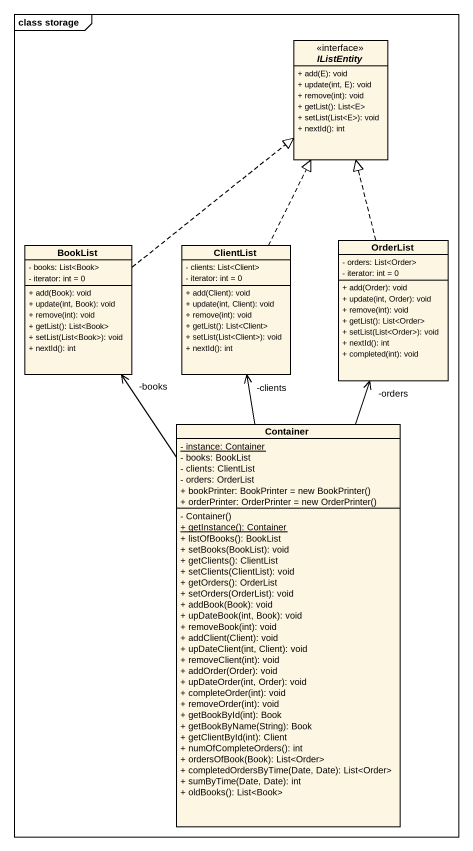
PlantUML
@startuml
mainframe class storage
hide circle
hide empty members
skinparam classAttributeIconSize 0
interface IListEntity <<interface>> {
  + add(E): void
  + update(int, E): void
  + remove(int): void
  + getList(): List<E>
  + setList(List<E>): void
  + nextId(): int
}
class BookList {
  - books: List<Book>
  - iterator: int = 0
  + add(Book): void
  + update(int, Book): void
  + remove(int): void
  + getList(): List<Book>
  + setList(List<Book>): void
  + nextId(): int
}
class ClientList {
  - clients: List<Client>
  - iterator: int = 0
  + add(Client): void
  + update(int, Client): void
  + remove(int): void
  + getList(): List<Client>
  + setList(List<Client>): void
  + nextId(): int
}
class OrderList {
  - orders: List<Order>
  - iterator: int = 0
  + add(Order): void
  + update(int, Order): void
  + remove(int): void
  + getList(): List<Order>
  + setList(List<Order>): void
  + nextId(): int
  + completed(int): void
}
class Container {
  {static} - instance: Container
  - books: BookList
  - clients: ClientList
  - orders: OrderList
  {field} + bookPrinter: BookPrinter = new BookPrinter()
  {field} + orderPrinter: OrderPrinter = new OrderPrinter()
  - Container()
  {static} + getInstance(): Container
  + listOfBooks(): BookList
  + setBooks(BookList): void
  + getClients(): ClientList
  + setClients(ClientList): void
  + getOrders(): OrderList
  + setOrders(OrderList): void
  + addBook(Book): void
  + upDateBook(int, Book): void
  + removeBook(int): void
  + addClient(Client): void
  + upDateClient(int, Client): void
  + removeClient(int): void
  + addOrder(Order): void
  + upDateOrder(int, Order): void
  + completeOrder(int): void
  + removeOrder(int): void
  + getBookById(int): Book
  + getBookByName(String): Book
  + getClientById(int): Client
  + numOfCompleteOrders(): int
  + ordersOfBook(Book): List<Order>
  + completedOrdersByTime(Date, Date): List<Order>
  + sumByTime(Date, Date): int
  + oldBooks(): List<Book>
}
BookList .up.|> IListEntity
ClientList .up.|> IListEntity
OrderList .up.|> IListEntity
Container -up-> "-books" BookList
Container -up-> "-clients" ClientList
Container -up-> "-orders" OrderList
@enduml
